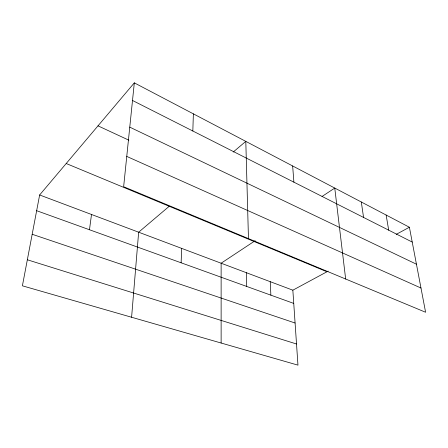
<?xml version="1.0" encoding="UTF-8"?>
<svg xmlns="http://www.w3.org/2000/svg" width="448" height="448" viewBox="0 0 448 448"><rect width="100%" height="100%" fill="white"/><g stroke="black" fill="none" stroke-linecap="round" stroke-linejoin="round"><path stroke-width="0.67" d="M192.83 131.012L193.374 113.854M181.121 262.797L181.686 248.388M131.594 317.246L138.65 232.204L169.226 206.282M134.316 82.858L123.642 186.721L425.6 312.256L409.399 227.242L134.316 82.858L39.637 194.975L22.4 285.813L297.965 365.142L292.846 290.186L39.637 194.975M89.477 229.751L91.504 214.474M233.201 152.051L245.801 141.372L248.466 238.616M255.164 240.71L221.127 263.217L221.133 343.028M322.073 196.459L334.762 188.065L345.66 279.026M292.846 290.186L328.16 271.118M396.206 234.366L409.399 227.242M27.339 259.778L296.52 343.997M32.178 234.27L295.086 323.019M36.652 210.706L293.748 303.408M66.203 163.514L326.967 271.762M126.756 156.414L420.986 288.036M98.006 125.849L128.822 140.168M129.763 127.148L416.438 264.197M132.507 100.47L412.227 242.071M386.137 215.029L388.69 230.154M361.312 202.003L363.558 217.431M292.65 165.962L293.899 182.174M270.239 281.686L270.872 295.159M246.366 272.709L246.702 286.446"/></g></svg>
